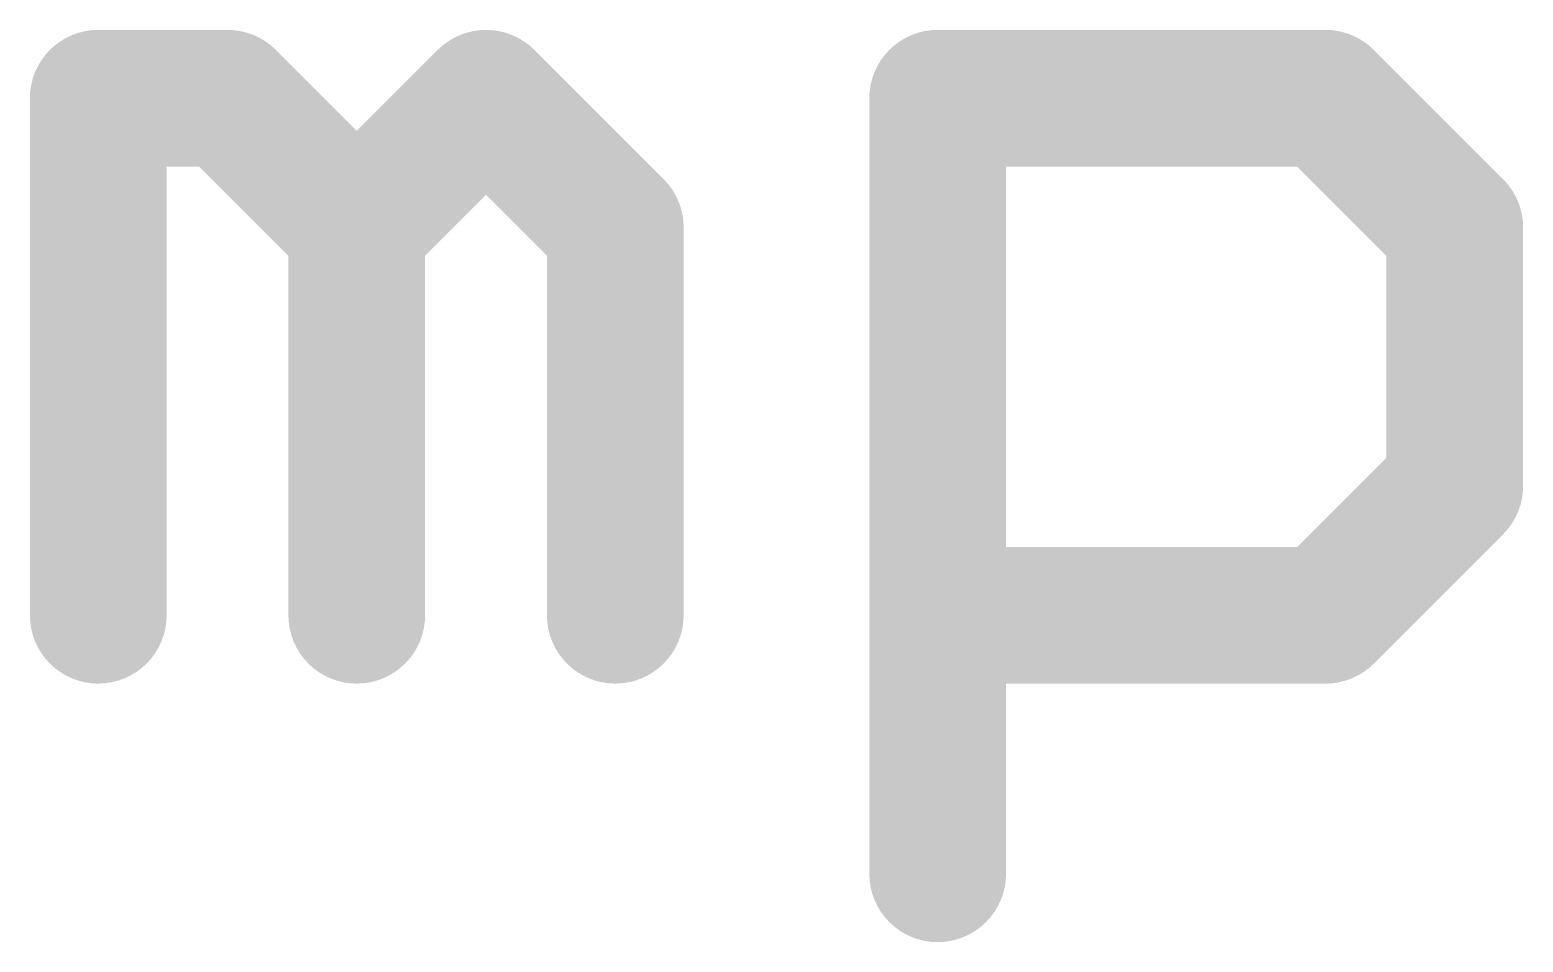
# Model space of a CAD drawing. Extents: x -16 to 95, y -11 to 53.
# Drawn here: x 19.096 to 21.593, y 39.446 to 40.971 of the extents above; entities that cross this region are included whole.
import ezdxf

# ---------------------------------------------------------------- set-up
doc = ezdxf.new("R2010")
doc.units = 0
doc.layers.add('21', color=41, linetype='CONTINUOUS')

msp = doc.modelspace()

# ---------------------------------------------------------------- linework, layer by layer
at = {"layer": '21', "const_width": 0.1143}
for points in [[(19.2108, 40.9138, 1), (19.2108, 40.7995)], [(19.268, 40.8566, 1), (19.1537, 40.8566)], [(19.4673, 40.897, 1), (19.3865, 40.8162)], [(19.4269, 40.7995, 1), (19.4269, 40.9138)], [(19.8995, 40.897, 1), (19.8187, 40.8162)], [(19.8995, 40.8162, 1), (19.8187, 40.897)], [(20.6712, 40.8566, 1), (20.5569, 40.8566)], [(20.6141, 40.9138, 1), (20.6141, 40.7995)], [(21.3028, 40.897, 1), (21.2219, 40.8162)], [(21.2624, 40.7995, 1), (21.2624, 40.9138)], [(19.7001, 40.6406, 1), (19.5858, 40.6406)], [(20.1323, 40.6406, 1), (20.018, 40.6406)], [(21.5356, 40.6406, 1), (21.4213, 40.6406)], [(19.6026, 40.681, 1), (19.6834, 40.6001)], [(19.6026, 40.6001, 1), (19.6834, 40.681)], [(20.0347, 40.6001, 1), (20.1156, 40.681)], [(21.438, 40.6001, 1), (21.5188, 40.681)], [(21.5188, 40.168, 1), (21.438, 40.2488)], [(21.4213, 40.2084, 1), (21.5356, 40.2084)], [(20.6141, 40.0495, 1), (20.6141, 39.9352)], [(21.2219, 40.0327, 1), (21.3028, 39.9519)], [(21.2624, 39.9352, 1), (21.2624, 40.0495)], [(19.1537, 39.9923, 1), (19.268, 39.9923)], [(19.5858, 39.9923, 1), (19.7001, 39.9923)], [(20.018, 39.9923, 1), (20.1323, 39.9923)], [(20.5569, 39.5601, 1), (20.6712, 39.5601)]]:
    msp.add_lwpolyline(points, format="xyb", dxfattribs=at)
at = {"layer": '21', "const_width": 0.2286}
for points in [[(19.2108, 39.9923), (19.2108, 40.8566)], [(19.2108, 40.8566), (19.4269, 40.8566)], [(19.4269, 40.8566), (19.643, 40.6406)], [(19.643, 40.6406), (19.8591, 40.8566)], [(19.8591, 40.8566), (20.0752, 40.6406)], [(20.6141, 39.5601), (20.6141, 40.8566)], [(20.6141, 40.8566), (21.2624, 40.8566)], [(21.2624, 40.8566), (21.4784, 40.6406)], [(19.643, 40.6406), (19.643, 39.9923)], [(20.0752, 40.6406), (20.0752, 39.9923)], [(21.4784, 40.6406), (21.4784, 40.2084)], [(21.4784, 40.2084), (21.2624, 39.9923)], [(21.2624, 39.9923), (20.6141, 39.9923)]]:
    msp.add_lwpolyline(points, dxfattribs=at)

doc.saveas('drawing.dxf')
